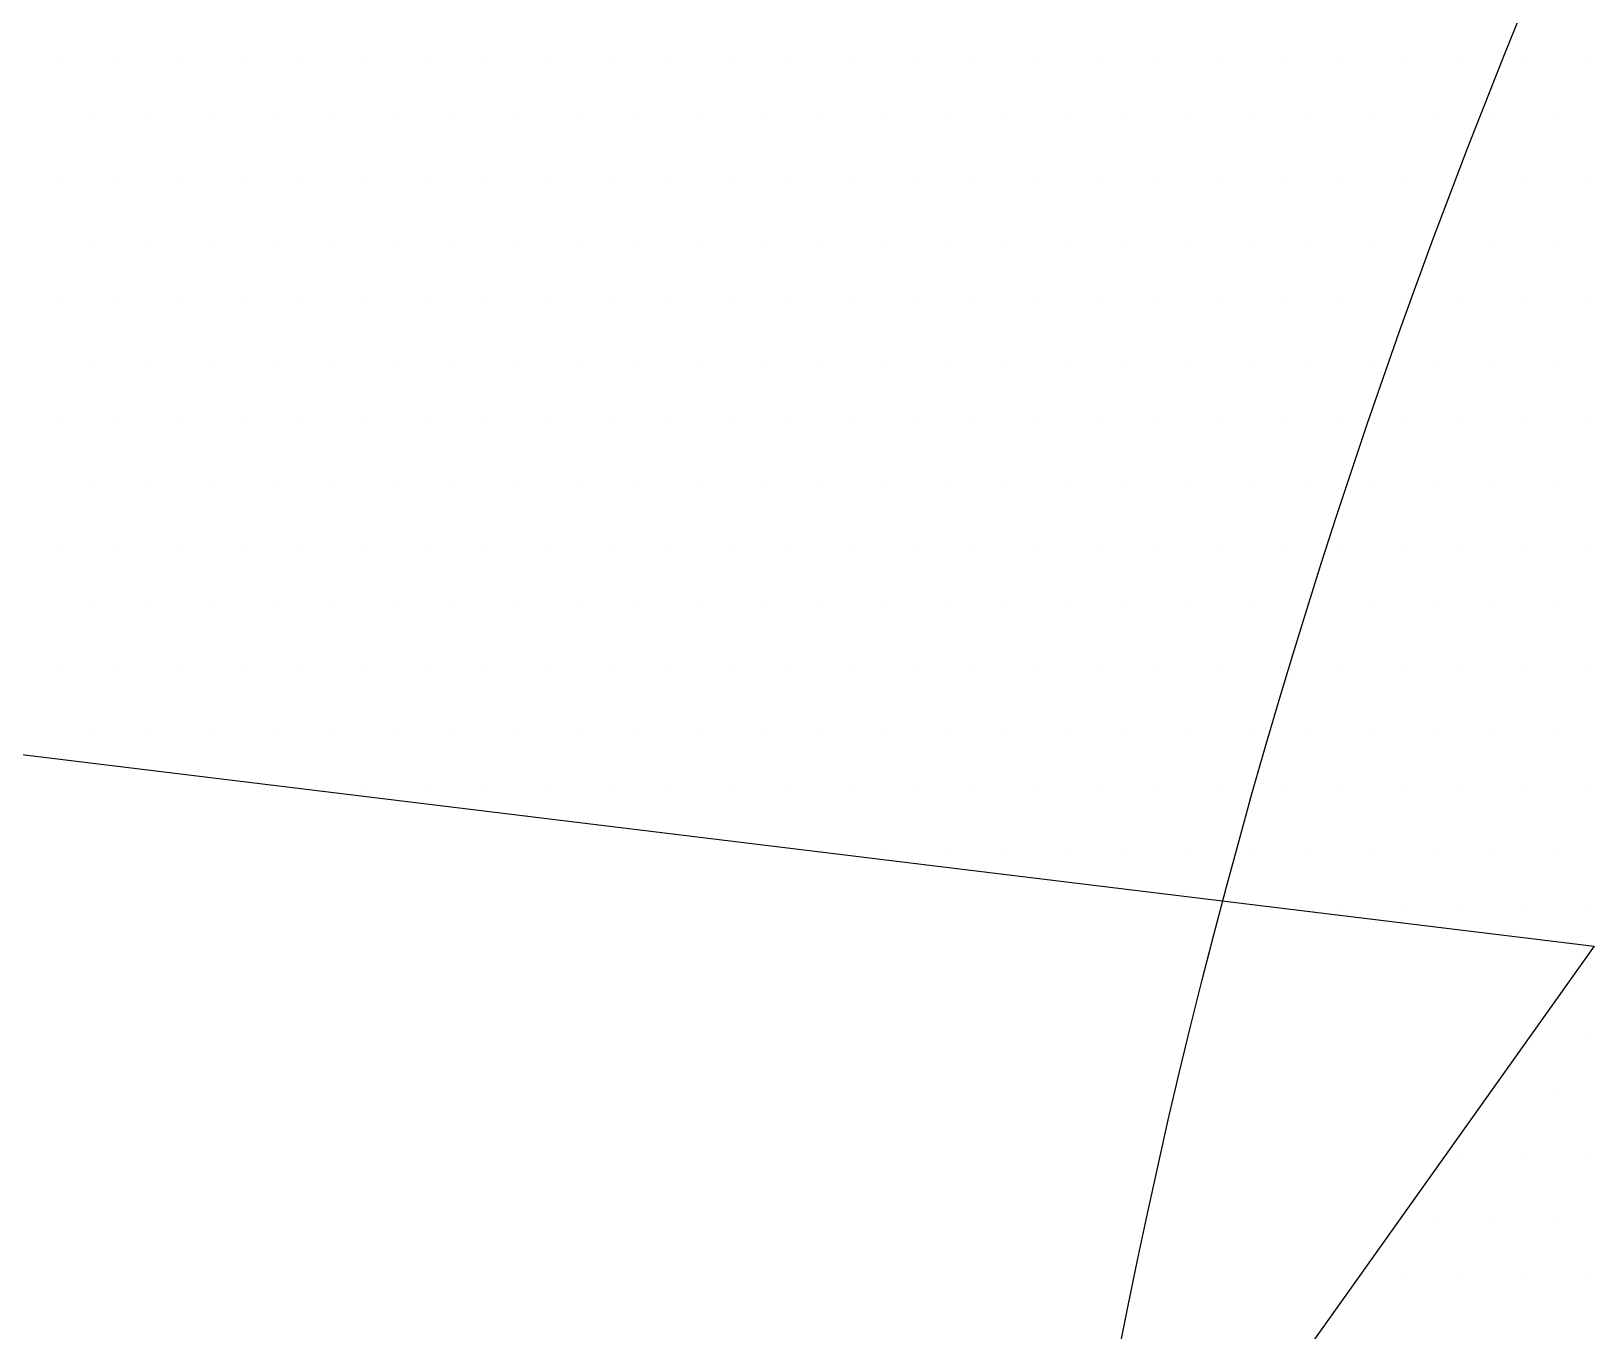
# Paper-space layout 'TOP_A1_00200_01-01-2017_MODELE' of a CAD drawing. Header units: metres. Extents: x 1274 to 2143, y 12 to 312.
# Drawn here: x 1526.692 to 1528.098, y 154.835 to 156.006 of the extents above; entities that cross this region are included whole.
import ezdxf

# ---------------------------------------------------------------- set-up
doc = ezdxf.new("R2010")
doc.units = ezdxf.units.M
doc.header["$LTSCALE"] = 2
doc.set_wipeout_variables(frame=1)
doc.linetypes.add('CACHEX2', pattern=[0.75, 0.5, -0.25])
for name, color, linetype in [('CARTOUCHE', 7, 'Continuous'), ('LOGO', 4, 'Continuous'), ('rosace', 7, 'Continuous')]:
    doc.layers.add(name, color=color, linetype=linetype)

# ---------------------------------------------------------------- blocks, each defined once
blk = doc.blocks.new('A$C715108E3')
at = {"layer": 'LOGO', "color": 131}
for p, q in [((-21.3494, -10.2125), (-21.3494, -10.2125)), ((-21.2575, -10.2125), (-21.2575, -10.2125)), ((-21.1661, -10.2125), (-21.1661, -10.2125)), ((-21.0742, -10.2125), (-21.0742, -10.2125)), ((-20.9824, -10.2125), (-20.9824, -10.2125)), ((-20.8904, -10.2125), (-20.8904, -10.2125)), ((-20.7993, -10.2125), (-20.7993, -10.2125)), ((-20.7073, -10.2125), (-20.7073, -10.2125)), ((-20.6153, -10.2125), (-20.6153, -10.2125)), ((-20.524, -10.2125), (-20.524, -10.2125)), ((-20.4322, -10.2125), (-20.4322, -10.2125)), ((-20.3403, -10.2125), (-20.3403, -10.2125)), ((-20.2487, -10.2125), (-20.2487, -10.2125)), ((-20.157, -10.2125), (-20.157, -10.2125)), ((-20.065, -10.2125), (-20.065, -10.2125)), ((-19.9737, -10.2125), (-19.9737, -10.2125)), ((-19.8817, -10.2125), (-19.8817, -10.2125)), ((-19.7897, -10.2125), (-19.7897, -10.2125)), ((-19.6979, -10.2125), (-19.6979, -10.2125)), ((-19.6068, -10.2125), (-19.6068, -10.2125)), ((-19.5146, -10.2125), (-19.5146, -10.2125)), ((-19.4228, -10.2125), (-19.4228, -10.2125)), ((-19.3317, -10.2125), (-19.3317, -10.2125)), ((-19.2397, -10.2125), (-19.2397, -10.2125)), ((-19.1476, -10.2125), (-19.1476, -10.2125)), ((-19.0564, -10.2125), (-19.0564, -10.2125)), ((-21.3038, -10.304), (-21.3038, -10.304)), ((-21.2118, -10.304), (-21.2118, -10.304)), ((-21.12, -10.304), (-21.12, -10.304)), ((-21.0281, -10.304), (-21.0281, -10.304)), ((-20.9367, -10.304), (-20.9367, -10.304)), ((-20.8448, -10.304), (-20.8448, -10.304)), ((-20.7528, -10.304), (-20.7528, -10.304)), ((-20.6616, -10.304), (-20.6616, -10.304)), ((-20.5695, -10.304), (-20.5695, -10.304)), ((-20.4779, -10.304), (-20.4779, -10.304)), ((-20.3864, -10.304), (-20.3864, -10.304)), ((-20.2946, -10.304), (-20.2946, -10.304)), ((-20.2026, -10.304), (-20.2026, -10.304)), ((-20.1113, -10.304), (-20.1113, -10.304)), ((-20.0195, -10.304), (-20.0195, -10.304)), ((-19.9275, -10.304), (-19.9275, -10.304)), ((-19.8354, -10.304), (-19.8354, -10.304)), ((-19.7444, -10.304), (-19.7444, -10.304)), ((-19.6525, -10.304), (-19.6525, -10.304)), ((-19.5605, -10.304), (-19.5605, -10.304)), ((-19.4689, -10.304), (-19.4689, -10.304)), ((-19.377, -10.304), (-19.377, -10.304)), ((-19.2852, -10.304), (-19.2852, -10.304)), ((-19.1939, -10.304), (-19.1939, -10.304)), ((-19.1019, -10.304), (-19.1019, -10.304)), ((-21.3494, -10.3954), (-21.3494, -10.3954)), ((-21.2575, -10.3954), (-21.2575, -10.3954)), ((-21.1661, -10.3954), (-21.1661, -10.3954)), ((-21.0742, -10.3954), (-21.0742, -10.3954)), ((-20.9824, -10.3954), (-20.9824, -10.3954)), ((-20.8904, -10.3954), (-20.8904, -10.3954)), ((-20.7993, -10.3954), (-20.7993, -10.3954)), ((-20.7073, -10.3954), (-20.7073, -10.3954)), ((-20.6153, -10.3954), (-20.6153, -10.3954)), ((-20.524, -10.3954), (-20.524, -10.3954)), ((-20.4322, -10.3954), (-20.4322, -10.3954)), ((-20.3403, -10.3954), (-20.3403, -10.3954)), ((-20.2487, -10.3954), (-20.2487, -10.3954)), ((-20.157, -10.3954), (-20.157, -10.3954)), ((-20.065, -10.3954), (-20.065, -10.3954)), ((-19.9737, -10.3954), (-19.9737, -10.3954)), ((-19.8817, -10.3954), (-19.8817, -10.3954)), ((-19.7897, -10.3954), (-19.7897, -10.3954)), ((-19.6979, -10.3954), (-19.6979, -10.3954)), ((-19.6068, -10.3954), (-19.6068, -10.3954)), ((-19.5146, -10.3954), (-19.5146, -10.3954)), ((-19.4228, -10.3954), (-19.4228, -10.3954)), ((-19.3317, -10.3954), (-19.3317, -10.3954)), ((-19.2397, -10.3954), (-19.2397, -10.3954)), ((-19.1476, -10.3954), (-19.1476, -10.3954)), ((-19.0564, -10.3954), (-19.0564, -10.3954)), ((-21.3038, -10.4878), (-21.3038, -10.4878)), ((-21.2118, -10.4878), (-21.2118, -10.4878)), ((-21.12, -10.4878), (-21.12, -10.4878)), ((-21.0281, -10.4878), (-21.0281, -10.4878)), ((-20.9367, -10.4878), (-20.9367, -10.4878)), ((-20.8448, -10.4878), (-20.8448, -10.4878)), ((-20.7528, -10.4878), (-20.7528, -10.4878)), ((-20.6616, -10.4878), (-20.6616, -10.4878)), ((-20.5695, -10.4878), (-20.5695, -10.4878)), ((-20.4779, -10.4878), (-20.4779, -10.4878)), ((-20.3864, -10.4878), (-20.3864, -10.4878)), ((-20.2946, -10.4878), (-20.2946, -10.4878)), ((-20.2026, -10.4878), (-20.2026, -10.4878)), ((-20.1113, -10.4878), (-20.1113, -10.4878)), ((-20.0195, -10.4878), (-20.0195, -10.4878)), ((-19.9275, -10.4878), (-19.9275, -10.4878)), ((-19.8354, -10.4878), (-19.8354, -10.4878)), ((-19.7444, -10.4878), (-19.7444, -10.4878)), ((-19.6525, -10.4878), (-19.6525, -10.4878)), ((-19.5605, -10.4878), (-19.5605, -10.4878)), ((-19.4689, -10.4878), (-19.4689, -10.4878)), ((-19.377, -10.4878), (-19.377, -10.4878)), ((-19.2852, -10.4878), (-19.2852, -10.4878)), ((-19.1939, -10.4878), (-19.1939, -10.4878)), ((-19.1019, -10.4878), (-19.1019, -10.4878)), ((-21.3494, -10.5791), (-21.3494, -10.5791)), ((-21.2575, -10.5791), (-21.2575, -10.5791)), ((-21.1661, -10.5791), (-21.1661, -10.5791)), ((-21.0742, -10.5791), (-21.0742, -10.5791)), ((-20.9824, -10.5791), (-20.9824, -10.5791)), ((-20.8904, -10.5791), (-20.8904, -10.5791)), ((-20.7993, -10.5791), (-20.7993, -10.5791)), ((-20.7073, -10.5791), (-20.7073, -10.5791)), ((-20.6153, -10.5791), (-20.6153, -10.5791)), ((-20.524, -10.5791), (-20.524, -10.5791)), ((-20.4322, -10.5791), (-20.4322, -10.5791)), ((-20.3403, -10.5791), (-20.3403, -10.5791)), ((-20.2487, -10.5791), (-20.2487, -10.5791)), ((-20.157, -10.5791), (-20.157, -10.5791)), ((-20.065, -10.5791), (-20.065, -10.5791)), ((-19.9737, -10.5791), (-19.9737, -10.5791)), ((-19.8817, -10.5791), (-19.8817, -10.5791)), ((-19.7897, -10.5791), (-19.7897, -10.5791)), ((-19.6979, -10.5791), (-19.6979, -10.5791)), ((-19.6068, -10.5791), (-19.6068, -10.5791)), ((-19.5146, -10.5791), (-19.5146, -10.5791)), ((-19.4228, -10.5791), (-19.4228, -10.5791)), ((-19.3317, -10.5791), (-19.3317, -10.5791)), ((-19.2397, -10.5791), (-19.2397, -10.5791)), ((-19.1476, -10.5791), (-19.1476, -10.5791)), ((-19.0564, -10.5791), (-19.0564, -10.5791)), ((-21.3038, -10.6704), (-21.3038, -10.6704)), ((-21.2118, -10.6704), (-21.2118, -10.6704)), ((-21.12, -10.6704), (-21.12, -10.6704)), ((-21.0281, -10.6704), (-21.0281, -10.6704)), ((-20.9367, -10.6704), (-20.9367, -10.6704)), ((-20.8448, -10.6704), (-20.8448, -10.6704)), ((-20.7528, -10.6704), (-20.7528, -10.6704)), ((-20.6616, -10.6704), (-20.6616, -10.6704)), ((-20.5695, -10.6704), (-20.5695, -10.6704)), ((-20.4779, -10.6704), (-20.4779, -10.6704)), ((-20.3864, -10.6704), (-20.3864, -10.6704)), ((-20.2946, -10.6704), (-20.2946, -10.6704)), ((-20.2026, -10.6704), (-20.2026, -10.6704)), ((-20.1113, -10.6704), (-20.1113, -10.6704)), ((-20.0195, -10.6704), (-20.0195, -10.6704)), ((-19.9275, -10.6704), (-19.9275, -10.6704)), ((-19.8354, -10.6704), (-19.8354, -10.6704)), ((-19.7444, -10.6704), (-19.7444, -10.6704)), ((-19.6525, -10.6704), (-19.6525, -10.6704)), ((-19.5605, -10.6704), (-19.5605, -10.6704)), ((-19.4689, -10.6704), (-19.4689, -10.6704)), ((-19.377, -10.6704), (-19.377, -10.6704)), ((-19.2852, -10.6704), (-19.2852, -10.6704)), ((-19.1939, -10.6704), (-19.1939, -10.6704)), ((-19.1019, -10.6704), (-19.1019, -10.6704)), ((-21.3494, -10.7631), (-21.3494, -10.7631)), ((-21.2575, -10.7631), (-21.2575, -10.7631)), ((-21.1661, -10.7631), (-21.1661, -10.7631)), ((-21.0742, -10.7631), (-21.0742, -10.7631)), ((-20.9824, -10.7631), (-20.9824, -10.7631)), ((-20.8904, -10.7631), (-20.8904, -10.7631)), ((-20.7993, -10.7631), (-20.7993, -10.7631)), ((-20.7073, -10.7631), (-20.7073, -10.7631)), ((-20.6153, -10.7631), (-20.6153, -10.7631)), ((-20.524, -10.7631), (-20.524, -10.7631)), ((-20.4322, -10.7631), (-20.4322, -10.7631)), ((-20.3403, -10.7631), (-20.3403, -10.7631)), ((-20.2487, -10.7631), (-20.2487, -10.7631)), ((-20.157, -10.7631), (-20.157, -10.7631)), ((-20.065, -10.7631), (-20.065, -10.7631)), ((-19.9737, -10.7631), (-19.9737, -10.7631)), ((-19.8817, -10.7631), (-19.8817, -10.7631)), ((-19.7897, -10.7631), (-19.7897, -10.7631)), ((-19.6979, -10.7631), (-19.6979, -10.7631)), ((-19.6068, -10.7631), (-19.6068, -10.7631)), ((-19.5146, -10.7631), (-19.5146, -10.7631)), ((-19.4228, -10.7631), (-19.4228, -10.7631)), ((-19.3317, -10.7631), (-19.3317, -10.7631)), ((-19.2397, -10.7631), (-19.2397, -10.7631)), ((-19.1476, -10.7631), (-19.1476, -10.7631)), ((-19.0564, -10.7631), (-19.0564, -10.7631)), ((-21.3038, -10.8544), (-21.3038, -10.8544)), ((-21.2118, -10.8544), (-21.2118, -10.8544)), ((-21.12, -10.8544), (-21.12, -10.8544)), ((-21.0281, -10.8544), (-21.0281, -10.8544)), ((-20.9367, -10.8544), (-20.9367, -10.8544)), ((-20.8448, -10.8544), (-20.8448, -10.8544)), ((-20.7528, -10.8544), (-20.7528, -10.8544)), ((-20.6616, -10.8544), (-20.6616, -10.8544)), ((-20.5695, -10.8544), (-20.5695, -10.8544)), ((-20.4779, -10.8544), (-20.4779, -10.8544)), ((-20.3864, -10.8544), (-20.3864, -10.8544)), ((-20.2946, -10.8544), (-20.2946, -10.8544)), ((-20.2026, -10.8544), (-20.2026, -10.8544)), ((-20.1113, -10.8544), (-20.1113, -10.8544)), ((-20.0195, -10.8544), (-20.0195, -10.8544)), ((-19.9275, -10.8544), (-19.9275, -10.8544)), ((-19.8354, -10.8544), (-19.8354, -10.8544)), ((-19.7444, -10.8544), (-19.7444, -10.8544)), ((-19.6525, -10.8544), (-19.6525, -10.8544)), ((-19.5605, -10.8544), (-19.5605, -10.8544)), ((-19.4689, -10.8544), (-19.4689, -10.8544)), ((-19.377, -10.8544), (-19.377, -10.8544)), ((-19.2852, -10.8544), (-19.2852, -10.8544)), ((-19.1939, -10.8544), (-19.1939, -10.8544)), ((-19.1019, -10.8544), (-19.1019, -10.8544)), ((-21.3494, -10.9455), (-21.3494, -10.9455)), ((-21.2575, -10.9455), (-21.2575, -10.9455)), ((-21.1661, -10.9455), (-21.1661, -10.9455)), ((-21.0742, -10.9455), (-21.0742, -10.9455)), ((-20.9824, -10.9455), (-20.9824, -10.9455)), ((-20.8904, -10.9455), (-20.8904, -10.9455)), ((-20.7993, -10.9455), (-20.7993, -10.9455)), ((-20.7073, -10.9455), (-20.7073, -10.9455)), ((-20.6153, -10.9455), (-20.6153, -10.9455)), ((-20.524, -10.9455), (-20.524, -10.9455)), ((-20.4322, -10.9455), (-20.4322, -10.9455)), ((-20.3403, -10.9455), (-20.3403, -10.9455)), ((-20.2487, -10.9455), (-20.2487, -10.9455)), ((-20.157, -10.9455), (-20.157, -10.9455)), ((-20.065, -10.9455), (-20.065, -10.9455)), ((-19.9737, -10.9455), (-19.9737, -10.9455)), ((-19.8817, -10.9455), (-19.8817, -10.9455)), ((-19.7897, -10.9455), (-19.7897, -10.9455)), ((-19.6979, -10.9455), (-19.6979, -10.9455)), ((-19.6068, -10.9455), (-19.6068, -10.9455)), ((-19.5146, -10.9455), (-19.5146, -10.9455)), ((-19.4228, -10.9455), (-19.4228, -10.9455)), ((-19.3317, -10.9455), (-19.3317, -10.9455)), ((-19.2397, -10.9455), (-19.2397, -10.9455)), ((-19.1476, -10.9455), (-19.1476, -10.9455)), ((-19.0564, -10.9455), (-19.0564, -10.9455)), ((-21.3038, -11.0383), (-21.3038, -11.0383)), ((-21.2118, -11.0383), (-21.2118, -11.0383)), ((-21.12, -11.0383), (-21.12, -11.0383)), ((-21.0281, -11.0383), (-21.0281, -11.0383)), ((-20.9367, -11.0383), (-20.9367, -11.0383)), ((-20.8448, -11.0383), (-20.8448, -11.0383)), ((-20.7528, -11.0383), (-20.7528, -11.0383)), ((-20.6616, -11.0383), (-20.6616, -11.0383)), ((-20.5695, -11.0383), (-20.5695, -11.0383)), ((-20.4779, -11.0383), (-20.4779, -11.0383)), ((-20.3864, -11.0383), (-20.3864, -11.0383)), ((-20.2946, -11.0383), (-20.2946, -11.0383)), ((-20.2026, -11.0383), (-20.2026, -11.0383)), ((-20.1113, -11.0383), (-20.1113, -11.0383)), ((-20.0195, -11.0383), (-20.0195, -11.0383)), ((-19.9275, -11.0383), (-19.9275, -11.0383)), ((-19.8354, -11.0383), (-19.8354, -11.0383)), ((-19.7444, -11.0383), (-19.7444, -11.0383)), ((-19.6525, -11.0383), (-19.6525, -11.0383)), ((-19.5605, -11.0383), (-19.5605, -11.0383)), ((-19.4689, -11.0383), (-19.4689, -11.0383)), ((-19.377, -11.0383), (-19.377, -11.0383)), ((-19.2852, -11.0383), (-19.2852, -11.0383)), ((-19.1939, -11.0383), (-19.1939, -11.0383)), ((-19.1019, -11.0383), (-19.1019, -11.0383)), ((-21.3494, -11.1293), (-21.3494, -11.1293)), ((-21.2575, -11.1293), (-21.2575, -11.1293)), ((-21.1661, -11.1293), (-21.1661, -11.1293)), ((-21.0742, -11.1293), (-21.0742, -11.1293)), ((-20.9824, -11.1293), (-20.9824, -11.1293)), ((-20.8904, -11.1293), (-20.8904, -11.1293)), ((-20.7993, -11.1293), (-20.7993, -11.1293)), ((-20.7073, -11.1293), (-20.7073, -11.1293)), ((-20.6153, -11.1293), (-20.6153, -11.1293)), ((-20.524, -11.1293), (-20.524, -11.1293)), ((-20.4322, -11.1293), (-20.4322, -11.1293)), ((-20.3403, -11.1293), (-20.3403, -11.1293)), ((-20.2487, -11.1293), (-20.2487, -11.1293)), ((-20.157, -11.1293), (-20.157, -11.1293)), ((-20.065, -11.1293), (-20.065, -11.1293)), ((-19.9737, -11.1293), (-19.9737, -11.1293)), ((-19.8817, -11.1293), (-19.8817, -11.1293)), ((-19.7897, -11.1293), (-19.7897, -11.1293)), ((-19.6979, -11.1293), (-19.6979, -11.1293)), ((-19.6068, -11.1293), (-19.6068, -11.1293)), ((-19.5146, -11.1293), (-19.5146, -11.1293)), ((-19.4228, -11.1293), (-19.4228, -11.1293)), ((-19.3317, -11.1293), (-19.3317, -11.1293)), ((-19.2397, -11.1293), (-19.2397, -11.1293)), ((-19.1476, -11.1293), (-19.1476, -11.1293)), ((-19.0564, -11.1293), (-19.0564, -11.1293)), ((-21.3038, -11.2208), (-21.3038, -11.2208)), ((-21.2118, -11.2208), (-21.2118, -11.2208)), ((-21.12, -11.2208), (-21.12, -11.2208)), ((-21.0281, -11.2208), (-21.0281, -11.2208)), ((-20.9367, -11.2208), (-20.9367, -11.2208)), ((-20.8448, -11.2208), (-20.8448, -11.2208)), ((-20.7528, -11.2208), (-20.7528, -11.2208)), ((-20.6616, -11.2208), (-20.6616, -11.2208)), ((-20.5695, -11.2208), (-20.5695, -11.2208)), ((-20.4779, -11.2208), (-20.4779, -11.2208)), ((-20.3864, -11.2208), (-20.3864, -11.2208)), ((-20.2946, -11.2208), (-20.2946, -11.2208)), ((-20.2026, -11.2208), (-20.2026, -11.2208)), ((-20.1113, -11.2208), (-20.1113, -11.2208)), ((-20.0195, -11.2208), (-20.0195, -11.2208)), ((-19.9275, -11.2208), (-19.9275, -11.2208)), ((-19.8354, -11.2208), (-19.8354, -11.2208)), ((-19.7444, -11.2208), (-19.7444, -11.2208)), ((-19.6525, -11.2208), (-19.6525, -11.2208)), ((-19.5605, -11.2208), (-19.5605, -11.2208)), ((-19.4689, -11.2208), (-19.4689, -11.2208)), ((-19.377, -11.2208), (-19.377, -11.2208)), ((-19.2852, -11.2208), (-19.2852, -11.2208)), ((-19.1939, -11.2208), (-19.1939, -11.2208)), ((-19.1019, -11.2208), (-19.1019, -11.2208)), ((-20.9719, -11.3132), (-20.9719, -11.3132)), ((-20.8904, -11.3132), (-20.8904, -11.3132)), ((-20.7993, -11.3132), (-20.7993, -11.3132)), ((-20.7073, -11.3132), (-20.7073, -11.3132)), ((-20.6153, -11.3132), (-20.6153, -11.3132)), ((-20.524, -11.3132), (-20.524, -11.3132)), ((-20.4322, -11.3132), (-20.4322, -11.3132)), ((-20.3403, -11.3132), (-20.3403, -11.3132)), ((-20.2487, -11.3132), (-20.2487, -11.3132)), ((-20.157, -11.3132), (-20.157, -11.3132)), ((-20.065, -11.3132), (-20.065, -11.3132)), ((-19.9737, -11.3132), (-19.9737, -11.3132)), ((-19.8817, -11.3132), (-19.8817, -11.3132)), ((-19.7897, -11.3132), (-19.7897, -11.3132)), ((-19.6979, -11.3132), (-19.6979, -11.3132)), ((-19.6068, -11.3132), (-19.6068, -11.3132)), ((-19.5146, -11.3132), (-19.5146, -11.3132)), ((-19.4228, -11.3132), (-19.4228, -11.3132)), ((-19.3317, -11.3132), (-19.3317, -11.3132)), ((-19.2397, -11.3132), (-19.2397, -11.3132)), ((-19.1476, -11.3132), (-19.1476, -11.3132)), ((-19.0564, -11.3132), (-19.0564, -11.3132)), ((-20.2183, -11.4045), (-20.2183, -11.4045)), ((-20.2026, -11.4045), (-20.2026, -11.4045)), ((-20.1113, -11.4045), (-20.1113, -11.4045)), ((-20.0195, -11.4045), (-20.0195, -11.4045)), ((-19.9275, -11.4045), (-19.9275, -11.4045)), ((-19.8354, -11.4045), (-19.8354, -11.4045)), ((-19.7444, -11.4045), (-19.7444, -11.4045)), ((-19.6525, -11.4045), (-19.6525, -11.4045)), ((-19.5605, -11.4045), (-19.5605, -11.4045)), ((-19.4689, -11.4045), (-19.4689, -11.4045)), ((-19.377, -11.4045), (-19.377, -11.4045)), ((-19.2852, -11.4045), (-19.2852, -11.4045)), ((-19.1939, -11.4045), (-19.1939, -11.4045)), ((-19.1019, -11.4045), (-19.1019, -11.4045)), ((-19.4647, -11.4959), (-19.4647, -11.4959)), ((-19.4228, -11.4959), (-19.4228, -11.4959)), ((-19.3317, -11.4959), (-19.3317, -11.4959)), ((-19.2397, -11.4959), (-19.2397, -11.4959)), ((-19.1476, -11.4959), (-19.1476, -11.4959)), ((-19.0564, -11.4959), (-19.0564, -11.4959)), ((-19.0715, -11.5885), (-19.0715, -11.5885)), ((-19.1369, -11.6798), (-19.1369, -11.6798)), ((-19.0564, -11.6798), (-19.0564, -11.6798)), ((-19.202, -11.7722), (-19.202, -11.7722)), ((-19.1939, -11.7722), (-19.1939, -11.7722)), ((-19.1019, -11.7722), (-19.1019, -11.7722)), ((-19.2672, -11.8636), (-19.2672, -11.8636)), ((-19.2397, -11.8636), (-19.2397, -11.8636)), ((-19.1476, -11.8636), (-19.1476, -11.8636)), ((-19.0564, -11.8636), (-19.0564, -11.8636)), ((-19.3328, -11.9553), (-19.3328, -11.9553)), ((-19.2852, -11.9553), (-19.2852, -11.9553)), ((-19.1939, -11.9553), (-19.1939, -11.9553)), ((-19.1019, -11.9553), (-19.1019, -11.9553)), ((-19.3976, -12.0473), (-19.3976, -12.0473)), ((-19.3317, -12.0473), (-19.3317, -12.0473)), ((-19.2397, -12.0473), (-19.2397, -12.0473)), ((-19.1476, -12.0473), (-19.1476, -12.0473)), ((-19.0564, -12.0473), (-19.0564, -12.0473))]:
    blk.add_line(p, q, dxfattribs=at)
blk.add_lwpolyline([(-13.4372, -9.6448), (-17.1584, -8.2441), (-18.0286, -7.9298), (-18.0526, -7.5674), (-19.5918, -4.1428), (-19.9715, -4.6917), (-20.3358, -5.3705), (-20.5244, -6.0493), (-18.8268, -9.8581), (-21.759, -9.5491), (-21.8471, -10.1027), (-21.9097, -10.8565), (-21.9352, -11.1957), (-19.0429, -11.5482), (-21.5982, -15.1374), (-21.3595, -15.879), (-21.1447, -16.5576), (-21.0193, -16.9601), (-20.5289, -16.3696), (-17.1333, -11.706), (-13.6302, -12.0681)], dxfattribs=at)
blk = doc.blocks.new('A$C581E6685')
at = {"layer": 'rosace', "color": 32, "linetype": 'CACHEX2', "ltscale": 1.5}
blk.add_ellipse((-38.0538, 23.8138), major_axis=(-19.0311, -3.534), ratio=0.590567, dxfattribs=at)
at = {"layer": 'rosace', "color": 32}
blk.add_ellipse((-37.6144, 23.8499), major_axis=(-13.5768, -4.2839), ratio=0.791971, dxfattribs=at)
at = {"layer": 'CARTOUCHE'}
blk.add_blockref('A$C715108E3', (-31.6739, 36.3189), dxfattribs=at)
blk = doc.blocks.new('A$C4D68259D')
blk.add_wipeout([(0, 25.6223), (0.1652, 26.7367), (0.7383, 27.8861), (1.6708, 28.7909), (2.8466, 29.3316), (3.5435, 29.4509), (3.5435, 29.4509), (94.9287, 29.4623), (96.0552, 29.2902), (97.2167, 28.6987), (97.7035, 28.2661), (98.0951, 27.7798), (98.6162, 26.658), (98.7362, 26.0362), (98.7516, 25.8527), (98.7585, 3.8387), (98.5719, 2.6574), (98.0189, 1.5743), (97.5848, 1.0765), (97.1232, 0.6959), (95.9338, 0.1366), (95.4142, 0.0321), (95.1105, 0.0048), (3.7555, 0.0009), (2.7133, 0.169), (1.5147, 0.7841), (0.6714, 1.6707), (0.147, 2.7876), (0.0063, 3.6209)]).dxf.layer = 'CARTOUCHE'
at = {"layer": 'CARTOUCHE'}
blk.add_rational_spline([(0, 25.6223), (0, 14.7312), (0, 3.84), (0, 0), (3.84, 0), (49.3793, 0), (94.9185, 0), (98.7585, 0), (98.7585, 3.84), (98.7585, 14.7312), (98.7585, 25.6223), (98.7585, 29.4623), (94.9185, 29.4623), (49.3793, 29.4623), (3.84, 29.4623), (0, 29.4623), (0, 25.6223)], [1, 1, 1, 0.707106781187, 1, 1, 1, 0.707106781187, 1, 1, 1, 0.707106781187, 1, 1, 1, 0.707106781187, 1], degree=2, knots=[0, 0, 0, 1, 1, 2.570796, 2.570796, 3.570796, 3.570796, 5.141593, 5.141593, 6.141593, 6.141593, 7.712389, 7.712389, 8.712389, 8.712389, 10.283185, 10.283185, 10.283185], dxfattribs=at)
at = {"layer": 'CARTOUCHE', "xscale": 0.6, "yscale": 0.6, "zscale": 0.6}
blk.add_blockref('A$C581E6685', (37.2707, 1.3806), dxfattribs=at)

psp = doc.layouts.new('TOP_A1_00200_01-01-2017_MODELE')

# ---------------------------------------------------------------- block references
at = {"layer": 'rosace'}
psp.add_blockref('A$C4D68259D', (1521.2598, 138.9386), dxfattribs=at)

doc.saveas('drawing.dxf')
